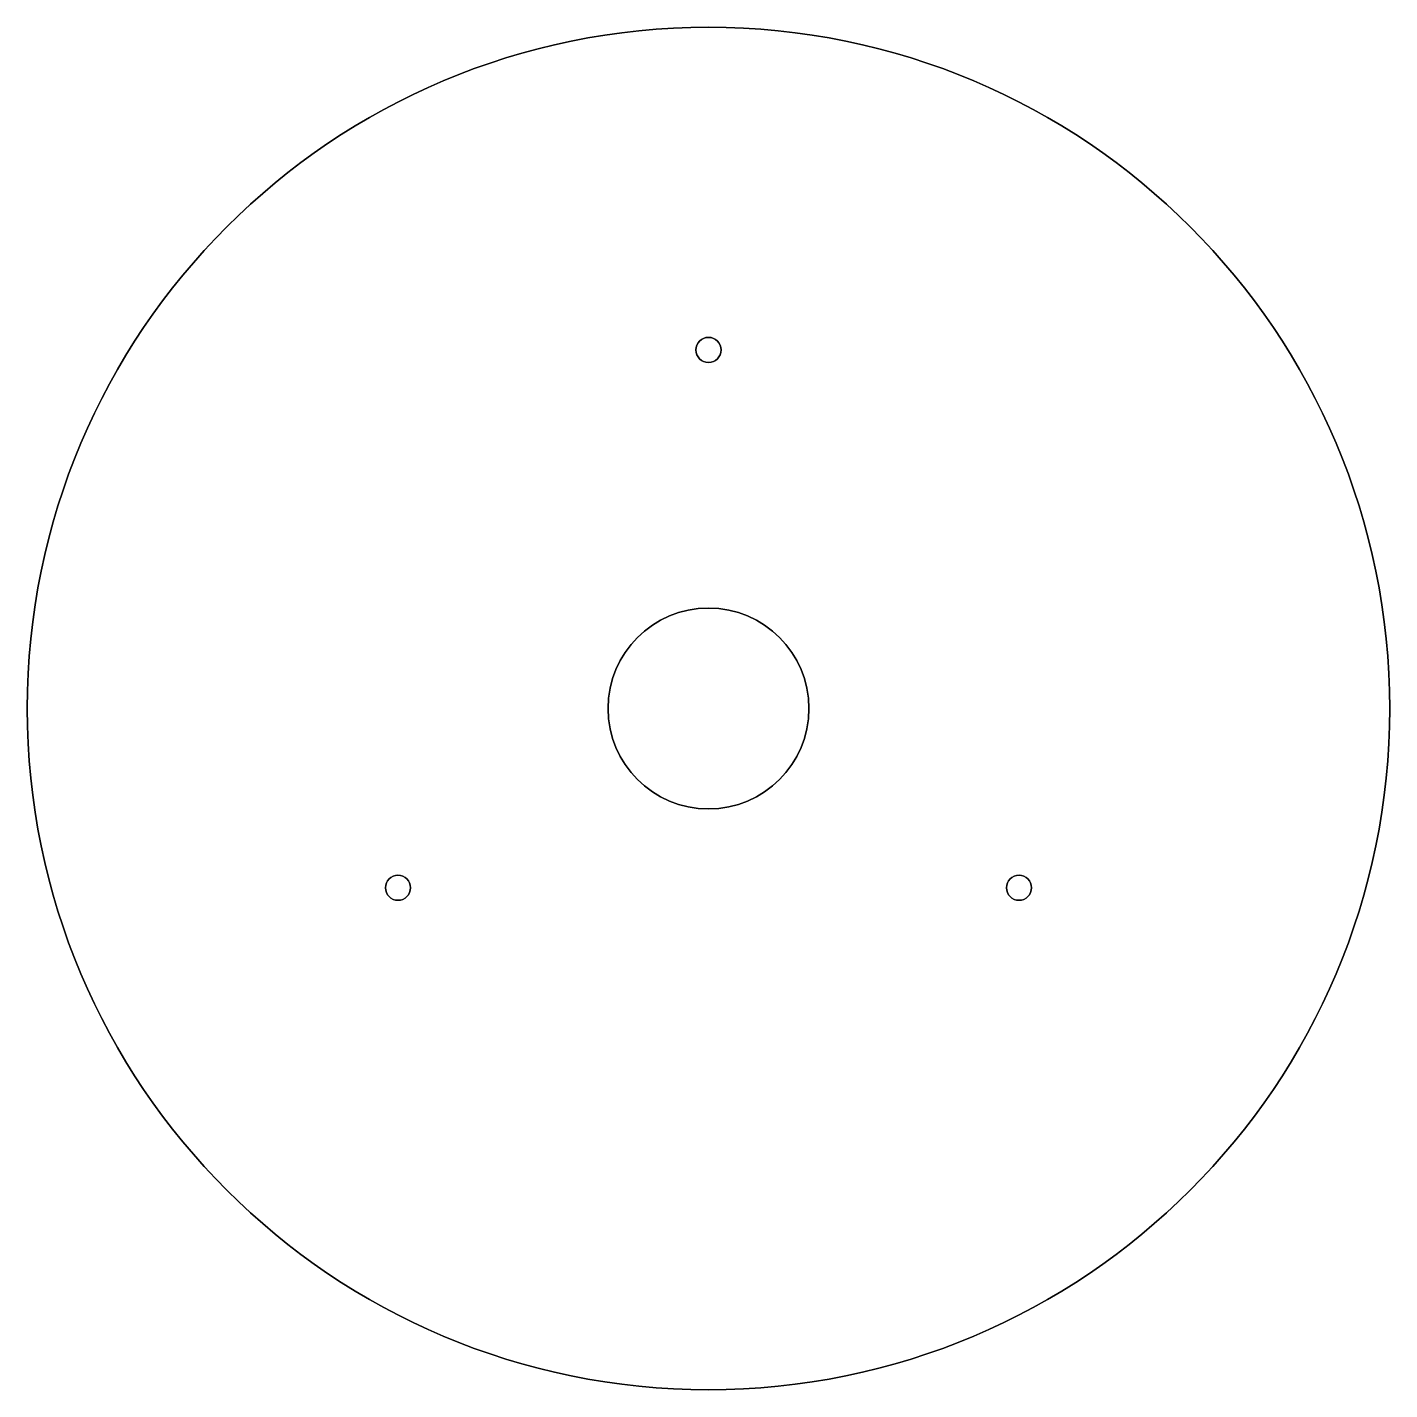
# Model space of a CAD drawing. Header units: millimetres. Extents: x -95 to 95, y -95 to 95.
import ezdxf

# ---------------------------------------------------------------- set-up
doc = ezdxf.new("R2010")
doc.units = ezdxf.units.MM
doc.layers.get('0').update_dxf_attribs({"linetype": 'CONTINUOUS'})

msp = doc.modelspace()

# ---------------------------------------------------------------- linework, layer by layer
at = {"extrusion": (0, 0, -1)}
for centre, radius in [((0, 0), 95), ((0, 50), 1.75), ((0, 0), 14), ((43.3, -25), 1.75), ((-43.3, -25), 1.75)]:
    msp.add_circle(centre, radius, dxfattribs=at)
for centre, radius in [((0, 0), 95), ((0, 50), 1.75), ((0, 0), 14), ((-43.3, -25), 1.75), ((43.3, -25), 1.75)]:
    msp.add_circle(centre, radius)

doc.saveas('drawing.dxf')
